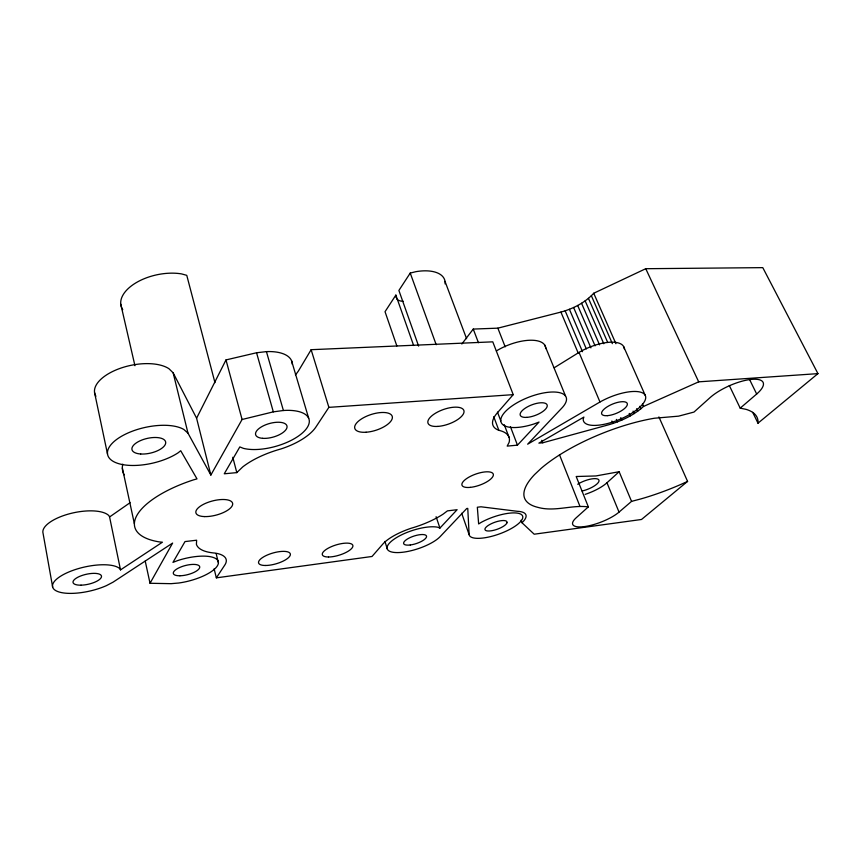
<?xml version="1.0" encoding="UTF-8"?>
<svg xmlns="http://www.w3.org/2000/svg" width="861" height="861" viewBox="0 0 861 861"><rect width="100%" height="100%" fill="white"/><g stroke="black" fill="none" stroke-linecap="round" stroke-linejoin="round"><path stroke-width="1.29" d="M242.156 419.35L210.859 475.046L196.588 418.209L225.991 359.92L256.556 352.762L266.426 351.622A38.508 18.35 -15.3 0 1 292.245 364.203M658.902 416.918L687.573 481.396L641.52 519.474L534.186 534.207L521.97 522.735A31.835 10.106 -19.6 0 0 517.396 511.305L480.976 506.795L477.338 507.237L478.641 523.951L481.374 522.272A28.338 8.987 -19.6 0 1 520.668 514.103A28.338 8.987 -19.6 0 1 502.124 532.894A28.338 8.987 -19.6 0 1 469.137 534.67L467.76 508.399L466.737 508.517L440.24 536.532A29.22 9.546 -18.3 0 1 398.923 552.558A29.22 9.546 -18.3 0 1 395.328 538.34A29.22 9.546 -18.3 0 1 437.905 527.266L439.928 528.084L457.116 509.701L447.429 510.874L443.049 514.189A48.184 16.768 -18.4 0 1 411.397 528.17A36.528 11.936 -18.3 0 0 382.779 544.141L372.017 556.475L216.337 577.849L224.786 565.064A41.274 14.25 -14.5 0 0 215.013 553.074A52.456 19.136 -15.4 0 1 196.416 544.335L196.62 540.213L185.007 541.58L172.964 562.384L177.721 560.554A33.019 11.397 -14.5 0 1 218.403 562.459A33.019 11.397 -14.5 0 1 178.733 583.015L171.059 583.672L150.029 583.274L172.63 543.065L113.006 582.197L106.42 585.631A35.279 12.302 -12.8 0 1 56.772 591.13A35.279 12.302 -12.8 0 1 73.26 570.262A35.279 12.302 -12.8 0 1 119.808 568.669L120.508 569.885L162.417 542.204L159.888 541.989A80.816 31.168 -14.7 0 1 136.759 515.642A80.816 31.168 -14.7 0 1 193.596 479.835L196.997 478.888L180.724 450.733L178.119 452.811A41.866 18.253 -12.9 0 1 117.516 463.293A41.866 18.253 -12.9 0 1 124.511 434.644A41.866 18.253 -12.9 0 1 183.823 429.467L187.999 433.191L210.859 475.046M461.84 344.002L473.249 329.074L497.862 328.159L560.909 312.08C573.146 308.69 585.071 302.728 593.724 293.257L645.75 268.707L762.792 267.642L817.95 373.631L698.691 381.843L643.522 406.446C633.642 415.411 621.19 421.115 608.49 424.828L542.753 442.78L538.878 443.135L583.887 417.079L583.231 418.984A33.428 12.14 -22.4 0 0 618.908 419.737A33.428 12.14 -22.4 0 0 644.232 394.058A33.428 12.14 -22.4 0 0 599.977 402.001L527.653 444.19L561.953 407.953A34.881 13.485 -21.1 0 0 545.002 392.713A34.881 13.485 -21.1 0 0 501.242 417.789A34.881 13.485 -21.1 0 0 534.046 423.956L539.051 422.041L517.45 445.148L507.183 446.106L509.077 442.479A51.951 19.512 -19.5 0 0 498.853 430.317A43.599 16.865 -21.2 0 1 497.26 412.946L513.221 394.65L492.772 341.839L311.133 349.695L298.928 370.144A48.151 22.946 -15.3 0 1 295.42 374.815M413.635 345.509L395.866 295.097L385.028 311.704L396.856 345.95M445.094 283.904A36.517 18.307 -19.9 0 0 415.928 271.667L410.234 273.066L398.891 290.458L418.618 346.1M311.133 349.695L328.88 407.361L315.965 426.938A49.346 21.342 -15.7 0 1 280.998 448.936A56.578 22.666 -16.1 0 0 242.727 466.91L236.807 472.614L224.258 473.798L239.821 446.913L243.329 448.333A39.466 17.069 -15.7 0 0 303.287 432.168A39.466 17.069 -15.7 0 0 283.398 410.503L266.426 351.622M585.157 494.375A26.616 8.535 -21.1 0 0 606.962 482.773L619.145 471.72L631.554 501.371L619.037 512.112A26.939 8.007 -20.9 0 1 584.328 526.598A26.939 8.007 -20.9 0 1 576.203 517.773L588.343 506.881L576.192 476.51L595.887 475.95L619.145 471.72M729.321 385.524L740.202 408.157L756.679 394.015A32.18 10.687 -23.9 0 0 752.18 379.324A32.18 10.687 -23.9 0 0 710.045 397.642L693.966 412.075L678.576 416.154L654.532 418.22A96.992 31.674 -21.7 0 0 541.214 468.298L534.649 474.486A96.992 31.674 -21.7 0 0 537.501 507.258C554.441 512.209 571.489 504.664 588.343 506.881M740.202 408.157L746.046 409.352A104.181 32.922 -22.2 0 1 757.981 423.192L817.95 373.631M120.508 569.885L109.584 516.955L130.043 502.716M554.183 367.776L579.022 352.397A32.75 13.152 -22.8 0 1 624.279 348.888M631.554 501.371L640.832 498.928A104.181 32.922 -22.2 0 0 687.573 481.396M283.398 410.503L273.324 411.859L242.081 419.49L225.991 359.92M328.88 407.361L513.221 394.65M196.588 418.209L173.147 372.824L168.96 368.723A40.811 19.588 -12.1 0 0 118.689 368.885A40.811 19.588 -12.1 0 0 95.926 396.243M109.584 516.955L108.873 515.621A34.537 13.313 -12 0 0 69.461 513.78A34.537 13.313 -12 0 0 43.05 533.271L52.672 587.17M749.597 379.561L756.679 394.015M752.74 412.376L757.981 423.192M645.75 268.707L698.691 381.843M623.665 346.649L645.212 395.317M593.724 293.257L615.916 343.7M642.435 403.981L643.522 406.446M591.367 295.753L612.365 343.657M639.831 406.295L640.907 408.76M588.45 298.347L607.726 342.506M636.645 408.738L637.721 411.192M585.157 300.866L603.798 343.743M633.093 411.127L634.159 413.581M581.552 303.255L599.557 344.874M629.219 413.431L630.284 415.885M577.677 305.472L595.069 345.853M573.62 307.495L590.915 347.876M620.792 417.617L621.836 420.06M569.422 309.293L586.298 348.877M616.358 419.404L617.412 421.879M565.171 310.843L582.499 351.697M611.891 421.018L612.946 423.494M579.022 352.397L599.977 402.001M560.909 312.08L578.162 352.967M606.962 482.773L619.037 512.112M544.647 344.927L565.537 396.017M559.478 454.726L579.776 505.913M497.862 328.159L505.181 346.843M541.784 440.283L542.753 442.78M473.249 329.074L478.436 342.7M510.433 426.701L517.45 445.148M504.245 424.667L508.98 437.173M497.475 412.107L500.79 420.889M445.029 281.418L466.587 338.664M493.73 416.681L498.853 430.317M521.045 520.238L521.97 522.735M410.234 273.066L436.193 344.712M461.69 513.274L469.137 534.67M436.096 516.697L439.928 528.084M384.921 541.418L387.31 549.027M291.535 360.684L308.69 418.263M256.556 352.762L273.324 411.859M214.959 382.639L186.762 275.337L181.52 273.895A41.35 22.343 -12.3 0 0 135.597 283.032A41.35 22.343 -12.3 0 0 122.757 309.691M232.793 457.288L236.807 472.614M173.147 372.824L187.999 433.191M216.197 553.784L218.403 562.793M214.131 568.809L216.337 577.849M120.755 304.148L134.94 365.71M145.218 561.071L150.029 583.274M122.337 467.943L134.391 523.811M94.559 392.594L107.528 454.124M124.124 474.852A79.04 33.654 -14.1 0 1 122.757 464.165M496.377 350.933A34.128 14.572 -21.4 0 1 529.095 340.278A34.128 14.572 -21.4 0 1 545.756 348.587M403.368 301.361A15.337 7.684 -19.9 0 1 396.749 299.004M395.812 297.217A15.337 7.684 -19.9 0 1 395.866 295.097M577.688 484.248A13.97 4.477 -21.1 0 1 598.793 479.868A13.97 4.477 -21.1 0 1 582.154 491.018M506.903 522.778L506.774 523.262A11.688 3.702 -19.6 0 1 496.431 529.537A11.688 3.702 -19.6 0 1 485.443 530.301L484.926 529.461A11.688 3.702 -19.6 0 1 495.538 522.014A11.688 3.702 -19.6 0 1 507.064 522.153L506.903 522.778M265.608 565.483A16.488 5.618 -16 0 0 290.351 554.807A16.488 5.618 -16 0 0 267.394 554.979A16.488 5.618 -16 0 0 265.608 565.483M366.086 432.233A19.674 8.244 -18 0 0 392.25 416.412A19.674 8.244 -18 0 0 362.18 418.5A19.674 8.244 -18 0 0 366.086 432.233M437.915 426.399A19.017 7.717 -19.5 0 0 464.004 411.031A19.017 7.717 -19.5 0 0 435.881 412.979A19.017 7.717 -19.5 0 0 437.915 426.399M328.515 557.002A15.95 5.349 -17.1 0 0 352.827 546.574A15.95 5.349 -17.1 0 0 331.463 546.617A15.95 5.349 -17.1 0 0 328.515 557.002M179.917 575.772A13.615 4.703 -14.5 0 0 199.752 567.087A13.615 4.703 -14.5 0 0 179.884 567.399A13.615 4.703 -14.5 0 0 179.917 575.772M526.91 417.359A14.379 5.553 -21.1 0 0 547.252 405.714A14.379 5.553 -21.1 0 0 526.91 407.156A14.379 5.553 -21.1 0 0 526.91 417.359M410.266 544.981A12.054 3.939 -18.3 0 0 426.518 536.091A12.054 3.939 -18.3 0 0 408.405 538.426A12.054 3.939 -18.3 0 0 410.266 544.981M262.573 438.324A16.273 7.039 -15.7 0 0 287.036 427.196A16.273 7.039 -15.7 0 0 264.262 425.399A16.273 7.039 -15.7 0 0 262.573 438.324M81.031 585.168A14.551 5.069 -12.8 0 0 101.48 576.095A14.551 5.069 -12.8 0 0 79.32 576.536A14.551 5.069 -12.8 0 0 81.031 585.168M140.72 453.995A17.263 7.523 -12.9 0 0 165.71 442.468A17.263 7.523 -12.9 0 0 139.988 440.832A17.263 7.523 -12.9 0 0 140.72 453.995M607.349 415.659A13.787 5.005 -22.4 0 0 627.346 404.541A13.787 5.005 -22.4 0 0 608.738 405.908A13.787 5.005 -22.4 0 0 607.349 415.659M470.321 487.369A16.596 5.876 -19.6 0 0 493.364 474.551A16.596 5.876 -19.6 0 0 469.17 477.016A16.596 5.876 -19.6 0 0 470.321 487.369M204.67 516.589A18.964 7.308 -14.7 0 0 232.685 504.137A18.964 7.308 -14.7 0 0 205.392 503.416A18.964 7.308 -14.7 0 0 204.67 516.589"/></g></svg>
